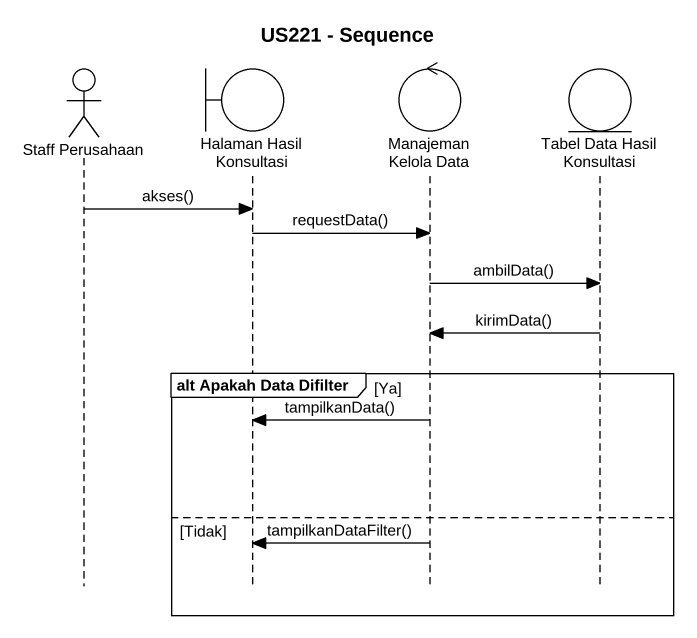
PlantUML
@startuml
title US221 - Sequence
hide footbox
actor "Staff Perusahaan" as Staff_Perusahaan
boundary "Halaman Hasil Konsultasi" as Halaman_Hasil_Konsultasi
control "Manajeman Kelola Data" as Manajeman_Kelola_Data
entity "Tabel Data Hasil Konsultasi" as Tabel_Data_Hasil_Konsultasi

Staff_Perusahaan -> Halaman_Hasil_Konsultasi : akses()
Halaman_Hasil_Konsultasi -> Manajeman_Kelola_Data : requestData()
Manajeman_Kelola_Data -> Tabel_Data_Hasil_Konsultasi : ambilData()
Tabel_Data_Hasil_Konsultasi -> Manajeman_Kelola_Data : kirimData()
group alt Apakah Data Difilter [Ya]
  Manajeman_Kelola_Data -> Halaman_Hasil_Konsultasi : tampilkanData()
else Tidak
  Manajeman_Kelola_Data -> Halaman_Hasil_Konsultasi : tampilkanDataFilter()
end
@enduml
